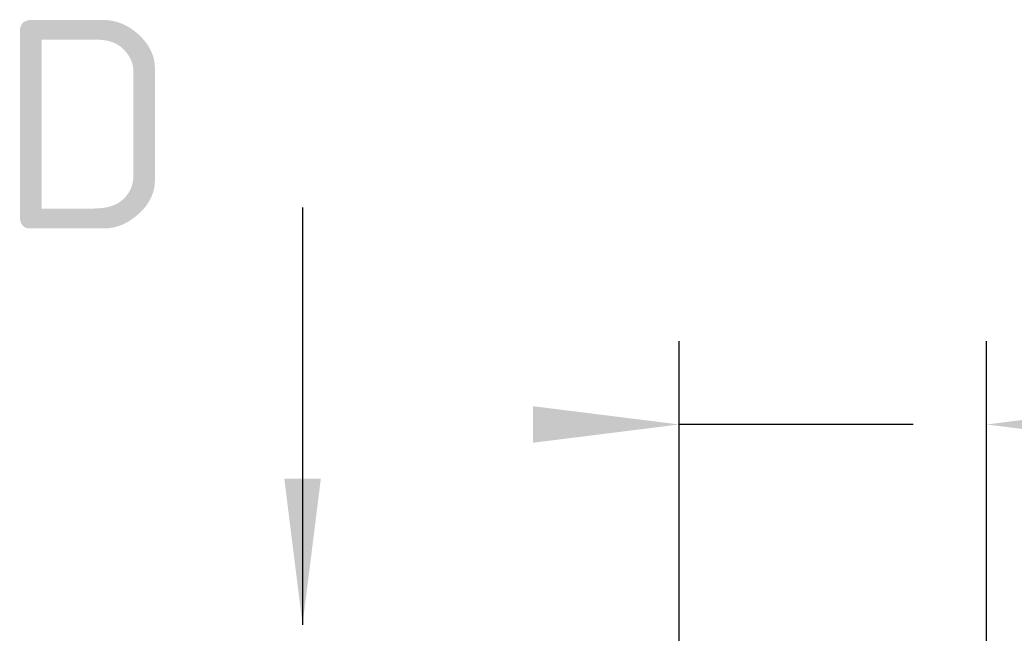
# Model space of a CAD drawing. Header units: millimetres. Extents: x 0 to 1554, y 0 to 420.
# Drawn here: x 107.7 to 131.52, y 304.25 to 318.95 of the extents above; entities that cross this region are included whole.
import ezdxf
from ezdxf.enums import TextEntityAlignment as Align

# ---------------------------------------------------------------- set-up
doc = ezdxf.new("R2010")
doc.units = ezdxf.units.MM
for name, color, linetype, lineweight in [('04-COTA', 3, 'CONTINUOUS', 18), ('06-TEXTO', 7, 'CONTINUOUS', 25), ('08-FINA', 5, 'CONTINUOUS', 18)]:
    doc.layers.add(name, color=color, linetype=linetype, lineweight=lineweight)
doc.styles.add('ISO3098', font='isocpeur.ttf')
doc.dimstyles.new('FLAMA-IRAM', dxfattribs={"dimtxt": 3.5, "dimasz": 3.5, "dimexe": 2, "dimexo": 1.5, "dimgap": 1, "dimtad": 1, "dimdec": 1, "dimtxsty": 'ISO3098', "dimblk": 'IRAM_FLECHA', "dimblk1": 'IRAM_FLECHA', "dimblk2": 'IRAM_FLECHA', "dimcen": 2.5, "dimclrd": 256, "dimclre": 256, "dimclrt": 256, "dimazin": 3, "dimtfac": 1, "dimtmove": 0, "dimatfit": 3, "dimlwd": 18, "dimlwe": 18})

# ---------------------------------------------------------------- blocks, each defined once
blk = doc.blocks.new('IRAM_FLECHA')
blk.add_solid([(0, 0), (-1, 0.125), (-1, -0.125)])

msp = doc.modelspace()

# ---------------------------------------------------------------- hatches: boundary and pattern name
at = {"layer": '08-FINA'}
h = msp.add_hatch(color=7, dxfattribs=at)
h.dxf.hatch_style = 1
h.paths.add_polyline_path([(114.47, 304.45), (114.908, 307.95), (114.033, 307.95)])

# ---------------------------------------------------------------- linework, layer by layer
msp.add_line((114.47, 314.45), (114.47, 304.45), dxfattribs=at)

# ---------------------------------------------------------------- texts
at = {"layer": '06-TEXTO', "style": 'ISO3098'}
msp.add_text('D', height=5, dxfattribs=at).set_placement((111.47, 316.45), align=Align.MIDDLE_RIGHT)

# ---------------------------------------------------------------- dimensions: what is measured, and where the dimension line sits
at = {"layer": '04-COTA'}
msp.add_linear_dim(base=(123.495, 309.25), p1=(123.495, 301.25), p2=(130.855, 301.25), location=(141.35, 309.25), dimstyle='FLAMA-IRAM', override={"dimlfac": 5, "dimpost": '%%c<>', "dimtmove": 2}, dxfattribs=at).render()

doc.saveas('drawing.dxf')
